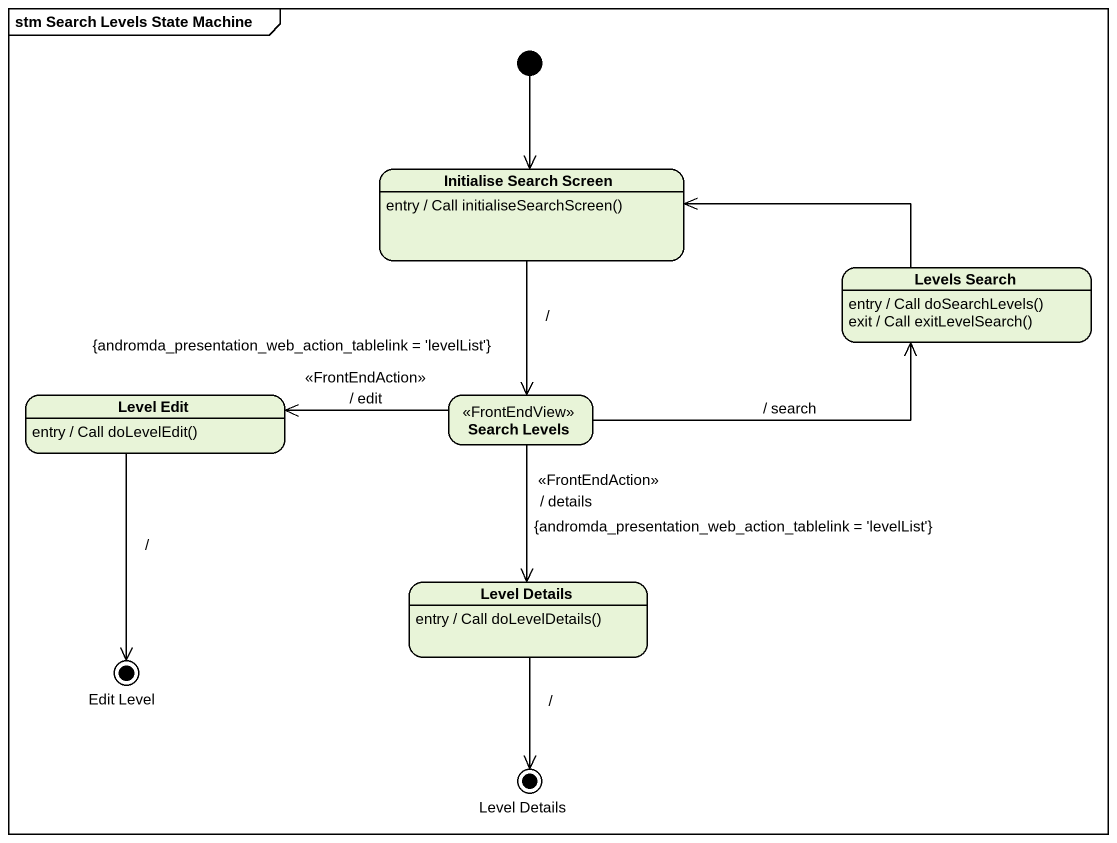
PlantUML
@startuml
mainframe stm Search Levels State Machine
hide empty description
state "Initialise Search Screen" as Initialise_Search_Screen
Initialise_Search_Screen : entry / Call initialiseSearchScreen()
state "Levels Search" as Levels_Search
Levels_Search : entry / Call doSearchLevels()
Levels_Search : exit / Call exitLevelSearch()
state "Level Edit" as Level_Edit
Level_Edit : entry / Call doLevelEdit()
state "Search Levels" as Search_Levels <<FrontEndView>>
state "Level Details" as Level_Details
Level_Details : entry / Call doLevelDetails()
state "Edit Level" as Edit_Level <<end>>
state "Level Details" as Level_Details_2 <<end>>
[*] --> Initialise_Search_Screen
Initialise_Search_Screen --> Search_Levels : /
Levels_Search -left-> Initialise_Search_Screen
Level_Edit --> Edit_Level : /
Search_Levels -right-> Levels_Search : / search
Search_Levels -left-> Level_Edit : {andromda_presentation_web_action_tablelink = 'levelList'}\n<<FrontEndAction>>\n/ edit
Search_Levels --> Level_Details : <<FrontEndAction>>\n/ details\n{andromda_presentation_web_action_tablelink = 'levelList'}
Level_Details --> Level_Details_2 : /
@enduml
